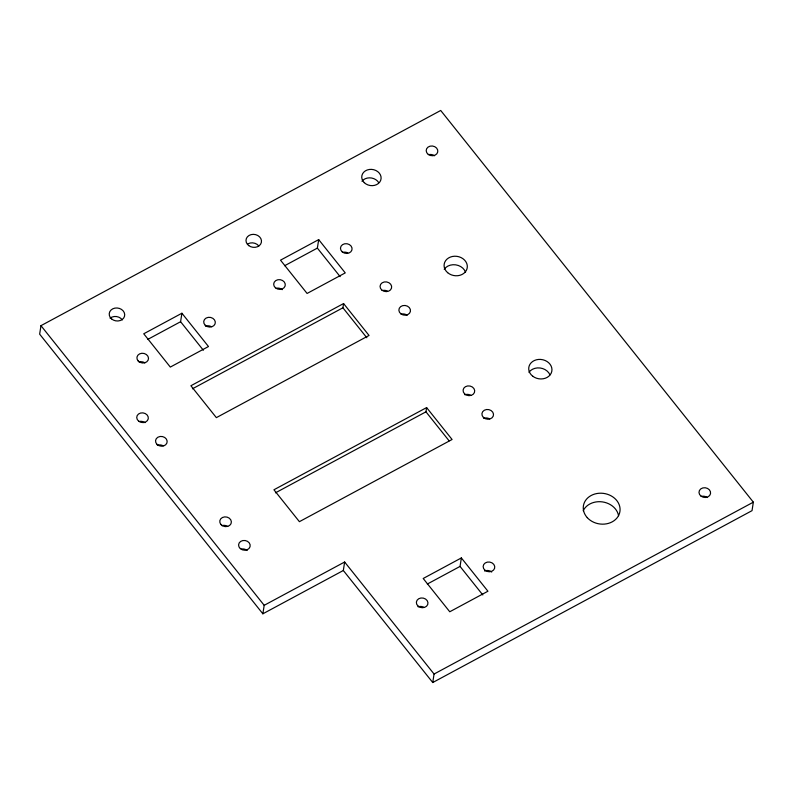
<?xml version="1.0" encoding="UTF-8"?>
<svg xmlns="http://www.w3.org/2000/svg" width="793" height="793" viewBox="0 0 793 793"><rect width="100%" height="100%" fill="white"/><g stroke="black" fill="none" stroke-linecap="round" stroke-linejoin="round"><path stroke-width="1.19" d="M343.329 570.494L432.75 682.525L752.032 510.652L753.35 502.167L440.71 110.475L40.968 325.665L39.65 334.15L262.87 613.802L343.329 570.494L344.638 562.009L264.188 605.317L262.87 613.802M203.375 350.258L180.596 321.72L181.914 313.235L143.741 333.784L170.317 367.08L208.48 346.531L181.914 313.235M340.147 276.638L317.369 248.1L318.687 239.615L280.514 260.163L307.089 293.45L345.252 272.901L318.687 239.615M366.842 337.768L342.913 307.793L343.577 303.55L190.895 385.745L216.36 417.643L369.042 335.459L343.577 303.55M449.106 440.829L425.96 411.825L426.614 407.582L273.932 489.777L299.397 521.675L452.079 439.491L426.614 407.582M432.75 682.525L434.058 674.04L344.638 562.009M482.818 594.958L460.049 566.42L461.357 557.935L423.194 578.484L449.76 611.77L487.933 591.231L461.357 557.935M147.885 339.335L180.596 321.72M284.657 265.714L317.369 248.1M192.421 388.808L342.913 307.793M275.458 492.84L425.96 411.825M427.328 584.035L460.049 566.42M434.058 674.04L753.35 502.167M40.968 325.665L264.188 605.317M205.526 326.201A5.838 4.867 8.8 0 1 211.334 326.696M276.559 288.226A5.838 4.867 8.8 0 1 282.209 289.663M343.359 252.273A5.838 4.867 8.8 0 1 347.78 252.898M248.001 243.798A7.781 6.483 8.8 0 1 258.786 245.919M361.955 181.22A9.724 8.108 8.8 0 1 378.727 182.658M428.726 154.655A5.838 4.867 8.8 0 1 434.445 155.785M382.94 290.466A5.838 4.867 8.8 0 1 387.361 291.081M401.397 314.127A5.838 4.867 8.8 0 1 407.116 315.247M444.209 269.293A11.667 9.734 8.8 0 1 455.688 264.842A11.667 9.734 8.8 0 1 465.56 272.296M464.916 394.795A5.838 4.867 8.8 0 1 470.725 395.291M483.74 418.377A5.838 4.867 8.8 0 1 489.539 418.873M528.961 372.294A11.667 9.734 8.8 0 1 540.063 367.982A11.667 9.734 8.8 0 1 549.955 374.851M583.212 510.732A18.477 15.404 8.8 0 1 602.412 501.9A18.477 15.404 8.8 0 1 618.56 515.708M701.508 496.408A5.838 4.867 8.8 0 1 707.227 497.528M418.179 606.863A5.838 4.867 8.8 0 1 423.987 607.359M484.642 571.039A5.838 4.867 8.8 0 1 491.68 572.031M110.068 318.201A7.781 6.483 8.8 0 1 122.291 319.916M139.072 362.034A5.838 4.867 8.8 0 1 144.851 362.847M139.241 421.529A5.838 4.867 8.8 0 1 144.97 422.649M157.371 445.329A5.838 4.867 8.8 0 1 163.18 445.825M241.468 549.053A5.838 4.867 8.8 0 1 247.109 550.491M221.931 525.66A5.838 4.867 8.8 0 1 227.71 526.473M532.837 376.288A11.667 9.734 8.8 0 0 551.779 371.431A11.667 9.734 8.8 0 0 536.385 359.804A11.667 9.734 8.8 0 0 532.837 376.288M587.276 517.66A18.477 15.404 8.8 0 0 618.808 515.123A18.477 15.404 8.8 0 0 598.913 493.266A18.477 15.404 8.8 0 0 587.276 517.66M483.423 417.445A5.838 4.867 8.8 0 0 493.256 416.087A5.838 4.867 8.8 0 0 486.476 409.525A5.838 4.867 8.8 0 0 483.423 417.445M701.042 496.16A5.838 4.867 8.8 0 0 710.518 493.732A5.838 4.867 8.8 0 0 702.816 487.923A5.838 4.867 8.8 0 0 701.042 496.16M417.861 605.921A5.838 4.867 8.8 0 0 427.705 604.573A5.838 4.867 8.8 0 0 420.914 598.011A5.838 4.867 8.8 0 0 417.861 605.921M484.929 570.207A5.838 4.867 8.8 0 0 494.604 568.313A5.838 4.867 8.8 0 0 487.348 562.108A5.838 4.867 8.8 0 0 484.929 570.207M205.218 325.269A5.838 4.867 8.8 0 0 215.052 323.921A5.838 4.867 8.8 0 0 208.272 317.349A5.838 4.867 8.8 0 0 205.218 325.269M275.458 287.839A5.838 4.867 8.8 0 0 285.133 285.946A5.838 4.867 8.8 0 0 277.877 279.741A5.838 4.867 8.8 0 0 275.458 287.839M342.249 251.887A5.838 4.867 8.8 0 0 351.923 249.993A5.838 4.867 8.8 0 0 344.668 243.788A5.838 4.867 8.8 0 0 342.249 251.887M248.744 245.602A7.781 6.483 8.8 0 0 261.373 242.361A7.781 6.483 8.8 0 0 251.113 234.619A7.781 6.483 8.8 0 0 248.744 245.602M364.265 182.658A9.724 8.108 8.8 0 0 380.66 180.407A9.724 8.108 8.8 0 0 369.36 169.464A9.724 8.108 8.8 0 0 364.265 182.658M428.26 154.417A5.838 4.867 8.8 0 0 437.736 151.978A5.838 4.867 8.8 0 0 430.034 146.17A5.838 4.867 8.8 0 0 428.26 154.417M381.829 290.069A5.838 4.867 8.8 0 0 391.504 288.176A5.838 4.867 8.8 0 0 384.248 281.971A5.838 4.867 8.8 0 0 381.829 290.069M400.931 313.879A5.838 4.867 8.8 0 0 410.407 311.451A5.838 4.867 8.8 0 0 402.705 305.642A5.838 4.867 8.8 0 0 400.931 313.879M447.639 272.663A11.667 9.734 8.8 0 0 466.988 268.867A11.667 9.734 8.8 0 0 452.486 256.466A11.667 9.734 8.8 0 0 447.639 272.663M464.599 393.863A5.838 4.867 8.8 0 0 474.442 392.505A5.838 4.867 8.8 0 0 467.652 385.943A5.838 4.867 8.8 0 0 464.599 393.863M111.595 318.925A7.781 6.483 8.8 0 0 124.491 316.397A7.781 6.483 8.8 0 0 114.816 308.13A7.781 6.483 8.8 0 0 111.595 318.925M138.17 360.974A5.838 4.867 8.8 0 0 148.122 360.171A5.838 4.867 8.8 0 0 141.848 353.272A5.838 4.867 8.8 0 0 138.17 360.974M138.785 421.281A5.838 4.867 8.8 0 0 148.251 418.853A5.838 4.867 8.8 0 0 140.559 413.044A5.838 4.867 8.8 0 0 138.785 421.281M157.054 444.397A5.838 4.867 8.8 0 0 166.897 443.039A5.838 4.867 8.8 0 0 160.107 436.477A5.838 4.867 8.8 0 0 157.054 444.397M240.358 548.667A5.838 4.867 8.8 0 0 250.033 546.774A5.838 4.867 8.8 0 0 242.777 540.568A5.838 4.867 8.8 0 0 240.358 548.667M221.029 524.589A5.838 4.867 8.8 0 0 230.981 523.786A5.838 4.867 8.8 0 0 224.697 516.887A5.838 4.867 8.8 0 0 221.029 524.589"/></g></svg>
